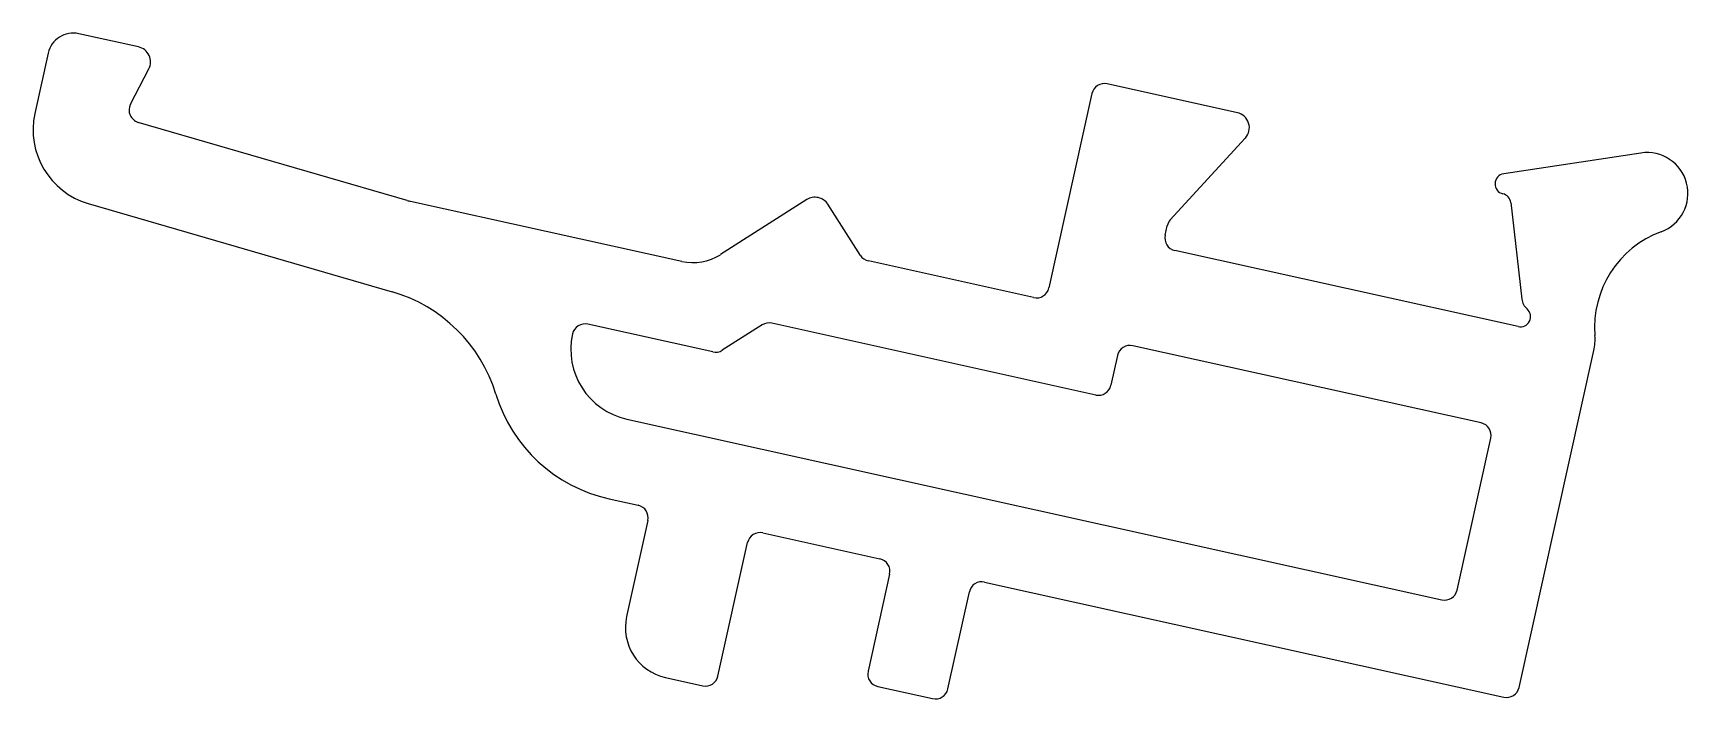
# Model space of a CAD drawing. Header units: inches. Extents: x -17.2 to 15.2, y 0.1 to 13.2.
import ezdxf

# ---------------------------------------------------------------- set-up
doc = ezdxf.new("R2010")
doc.units = ezdxf.units.IN
doc.header["$MEASUREMENT"] = 0
doc.layers.add('FRAME', color=4, linetype='Continuous')

msp = doc.modelspace()

# ---------------------------------------------------------------- linework, layer by layer
at = {"layer": 'FRAME', "color": 7}
for p, q in [((-15.129, 12.896), (-16.3, 13.156)), ((-16.897, 12.776), (-17.159, 11.594)), ((-15.287, 11.774), (-14.928, 12.465)), ((6.396, 11.607), (3.846, 12.172)), ((3.548, 11.982), (2.703, 8.175)), ((-9.864, 9.887), (-15.135, 11.419)), ((5.082, 9.507), (6.552, 11.111)), ((14.302, 10.817), (11.613, 10.41)), ((-16.113, 9.829), (-10.163, 8.1)), ((-4.486, 8.693), (-9.801, 9.871)), ((-2.039, 9.904), (-3.732, 8.826)), ((-0.988, 8.812), (-1.625, 9.813)), ((11.753, 9.845), (11.97, 7.956)), ((4.981, 9.206), (5.022, 9.392)), ((11.897, 7.417), (5.171, 8.908)), ((2.405, 7.985), (-0.831, 8.702)), ((-3.882, 6.92), (-6.33, 7.463)), ((3.621, 6.076), (-2.725, 7.483)), ((-6.628, 7.273), (-6.628, 7.273)), ((-2.914, 7.45), (-3.693, 6.954)), ((4.049, 6.852), (3.919, 6.266)), ((11.17, 5.53), (4.347, 7.042)), ((11.916, 0.345), (13.379, 6.947)), ((-5.564, 5.603), (10.402, 2.064)), ((10.7, 2.254), (11.36, 5.231)), ((-5.91, 4.041), (-5.341, 3.915)), ((-5.151, 3.617), (-5.568, 1.734)), ((-2.9, 3.374), (-0.606, 2.865)), ((-3.778, 0.569), (-3.198, 3.184)), ((-0.416, 2.567), (-0.838, 0.663)), ((1.445, 2.411), (11.617, 0.155)), ((0.724, 0.317), (1.146, 2.221)), ((-4.808, 0.542), (-4.076, 0.379)), ((-0.648, 0.365), (0.426, 0.127))]:
    msp.add_line(p, q, dxfattribs=at)
for centre, radius, start, end in [((-16.409, 12.668), 0.5, 77.5, 167.5), ((-15.194, 12.603), 0.3, 332.5, 77.5), ((3.792, 11.928), 0.25, 77.5, 167.5), ((-15.065, 11.659), 0.25, 152.5, 253.8), ((-15.694, 11.269), 1.5, 167.5, 253.8), ((6.331, 11.314), 0.3, 317.5, 77.5), ((14.422, 10.026), 0.8, 290.3062, 98.5985), ((11.643, 10.213), 0.2, 98.5985, 257.1715), ((-9.585, 10.848), 1, 253.8, 257.5), ((-1.878, 9.651), 0.3, 32.5, 122.5), ((11.554, 9.823), 0.2, 6.5451, 77.1715), ((5.266, 9.338), 0.25, 137.5, 167.5), ((5.225, 9.152), 0.25, 167.5, 257.5), ((15.393, 7.4), 2, 110.3062, 184.5289), ((-4.269, 9.669), 1, 257.5, 302.5), ((-0.777, 8.946), 0.25, 212.5, 257.5), ((2.459, 8.229), 0.25, 257.5, 347.5), ((-11, 5.219), 3, 16.9666, 73.8), ((12.268, 7.99), 0.3, 186.5451, 229.101), ((-6.384, 7.219), 0.25, 77.5, 167.5), ((-2.779, 7.239), 0.25, 77.5, 122.5), ((11.94, 7.612), 0.2, 257.5, 49.101), ((-5.261, 6.97), 1.4, 167.5, 257.5), ((12.403, 7.163), 1, 347.5, 4.5289), ((-3.828, 7.164), 0.25, 257.5, 302.5), ((4.293, 6.798), 0.25, 77.5, 167.5), ((3.675, 6.32), 0.25, 257.5, 347.5), ((-5.261, 6.97), 3, 196.9666, 257.5), ((11.116, 5.285), 0.25, 347.5, 77.5), ((-5.395, 3.671), 0.25, 347.5, 77.5), ((-2.954, 3.13), 0.25, 77.5, 167.5), ((-0.66, 2.621), 0.25, 347.5, 77.5), ((1.39, 2.167), 0.25, 77.5, 167.5), ((10.456, 2.308), 0.25, 257.5, 347.5), ((-4.592, 1.518), 1, 167.5, 257.5), ((-0.594, 0.609), 0.25, 167.5, 257.5), ((-4.022, 0.623), 0.25, 257.5, 347.5), ((11.671, 0.399), 0.25, 257.5, 347.5), ((0.48, 0.371), 0.25, 257.5, 347.5)]:
    msp.add_arc(centre, radius, start, end, dxfattribs=at)

doc.saveas('drawing.dxf')
